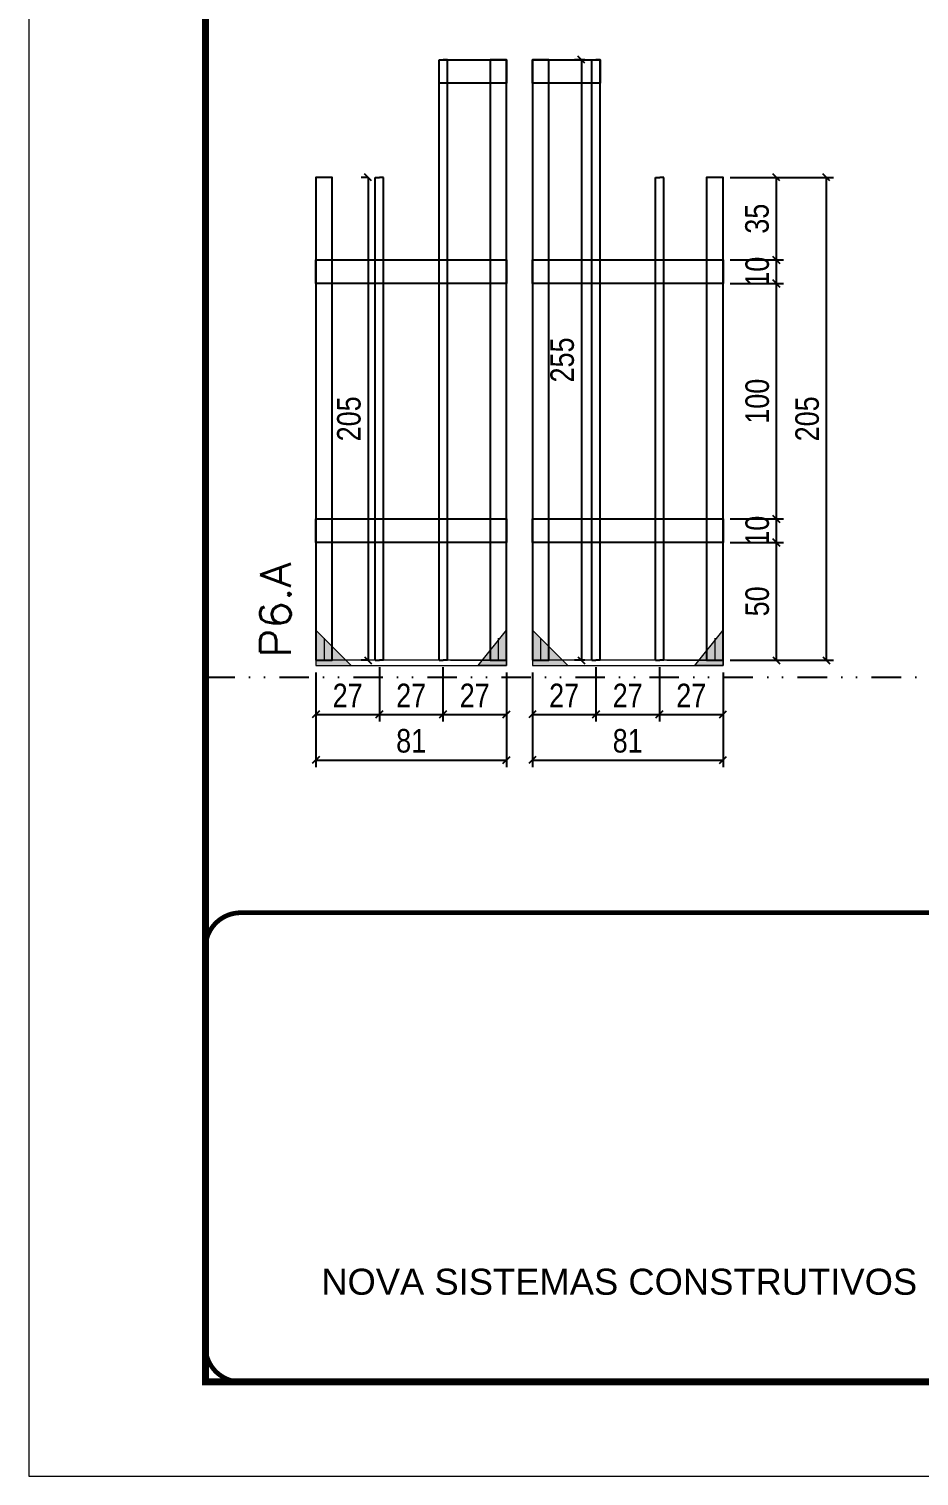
# Model space of a CAD drawing. Extents: x 14400 to 20667, y -21631 to 6985.
# Drawn here: x 16012 to 16390, y 3638 to 4252 of the extents above; entities that cross this region are included whole.
import ezdxf

# ---------------------------------------------------------------- set-up
doc = ezdxf.new("R2010")
doc.units = 0
for name, pattern in [('CONTINUO', [0]), ('DASHED', [0.75, 0.5, -0.25]), ('DIVIDE2', [0.625, 0.25, -0.125, 0, -0.125, 0, -0.125]), ('HIDDEN', [0.375, 0.25, -0.125])]:
    doc.linetypes.add(name, pattern=pattern)
for name, color, linetype in [('COTA', 241, 'Continuous'), ('Nível', 160, 'Continuous'), ('SARR_2.2x10', 60, 'Continuous'), ('SARR_3.5x7', 81, 'Continuous'), ('SARR_7x7', 40, 'Continuous')]:
    doc.layers.add(name, color=color, linetype=linetype)
for name, color, linetype, lineweight in [('Folhas', 255, 'Continuous', 9), ('Madeira', 126, 'Continuous', 18), ('Sarr 2.2x7', 40, 'Continuous', 9), ('SARRAFO DE PRESSAO', 251, 'DASHED', 9), ('Texto Seção', 7, 'Continuous', 15)]:
    doc.layers.add(name, color=color, linetype=linetype, lineweight=lineweight)
doc.styles.add('ARIAL', font='arial.ttf')
doc.styles.add('COTA TECNICA', font='techl___.ttf', dxfattribs={"height": 10})
doc.styles.add('REGUA-120', font='ROMANS.shx', dxfattribs={"height": 15})
doc.dimstyles.new('PAINEL', dxfattribs={"dimtxt": 10, "dimasz": 3, "dimexe": 3, "dimexo": 3, "dimgap": 3, "dimtad": 1, "dimdec": 1, "dimzin": 12, "dimdsep": 46, "dimtxsty": 'COTA TECNICA', "dimblk1": 'OBLIQUE', "dimblk2": 'OBLIQUE', "dimsah": 1, "dimcen": 0.9, "dimclrd": 4, "dimclre": 4, "dimclrt": 240, "dimadec": 1, "dimazin": 3, "dimtfac": 1, "dimtdec": 1, "dimtmove": 0, "dimatfit": 3, "dimfxl": 1, "dimtolj": 1, "dimtzin": 12, "dimarcsym": 0})

# ---------------------------------------------------------------- blocks, each defined once
blk = doc.blocks.new('9999999999')
at = {"color": 30, "linetype": 'CONTINUO', "const_width": 2}
blk.add_lwpolyline([(99583.98, 34230.21), (99583.98, 34414.45, 0.414214), (99568.98, 34429.45), (98228.98, 34429.45, 0.414214), (98213.98, 34414.45), (98213.98, 34245.21, 0.414214), (98228.98, 34230.21), (99583.98, 34230.21)], format="xyb", dxfattribs=at)
at = {"layer": 'Folhas'}
blk.add_lwpolyline([(98138.98, 34190.21), (99623.98, 34190.21), (99623.98, 35240.21), (98138.98, 35240.21)], close=True, dxfattribs=at)
at = {"layer": 'Folhas', "color": 30, "const_width": 3}
blk.add_lwpolyline([(98213.98, 34230.21), (99583.98, 34230.21), (99583.98, 35200.21), (98213.98, 35200.21)], close=True, dxfattribs=at)
at = {"color": 7, "linetype": 'Continuous', "ltscale": 5, "style": 'ARIAL'}
blk.add_text('NOVA SISTEMAS CONSTRUTIVOS', height=11.0592, dxfattribs=at).set_placement((98263.19, 34267.21))
blk = doc.blocks.new('_Oblique')
at = {"color": 0, "linetype": 'ByBlock', "lineweight": -2}
blk.add_line((-0.5, -0.5), (0.5, 0.5), dxfattribs=at)
blk = doc.blocks.new('*D770')
at = {"layer": 'COTA', "color": 4, "lineweight": -2, "transparency": 16777216}
for p, q in [((16225.88, 3978.86), (16225.88, 3958.04)), ((16252.88, 3981.06), (16252.88, 3958.04)), ((16225.88, 3961.04), (16252.88, 3961.04))]:
    blk.add_line(p, q, dxfattribs=at)
at = {"layer": 'Defpoints', "color": 0, "transparency": 16777216}
for p in [(16252.88, 3984.06), (16225.88, 3981.86), (16252.88, 3961.04)]:
    blk.add_point(p, dxfattribs=at)
at = {"layer": 'COTA', "color": 4, "lineweight": -2, "transparency": 16777216, "xscale": 3, "yscale": 3, "zscale": 3, "rotation": 180}
blk.add_blockref('_Oblique', (16225.88, 3961.04), dxfattribs=at)
at = {"layer": 'COTA', "color": 4, "lineweight": -2, "transparency": 16777216, "xscale": 3, "yscale": 3, "zscale": 3}
blk.add_blockref('_Oblique', (16252.88, 3961.04), dxfattribs=at)
at = {"layer": 'COTA', "color": 240, "transparency": 16777216, "insert": (16239.38, 3969.11), "char_height": 10, "attachment_point": 5, "style": 'COTA TECNICA'}
blk.add_mtext('\\A1;27', dxfattribs=at)
blk = doc.blocks.new('*D771')
at = {"layer": 'COTA', "color": 4, "lineweight": -2, "transparency": 16777216}
for p, q in [((16252.88, 3981.06), (16252.88, 3958.04)), ((16279.88, 3981.06), (16279.88, 3958.04)), ((16252.88, 3961.04), (16279.88, 3961.04))]:
    blk.add_line(p, q, dxfattribs=at)
at = {"layer": 'Defpoints', "color": 0, "transparency": 16777216}
for p in [(16252.88, 3984.06), (16279.88, 3984.06), (16279.88, 3961.04)]:
    blk.add_point(p, dxfattribs=at)
at = {"layer": 'COTA', "color": 4, "lineweight": -2, "transparency": 16777216, "xscale": 3, "yscale": 3, "zscale": 3, "rotation": 180}
blk.add_blockref('_Oblique', (16252.88, 3961.04), dxfattribs=at)
at = {"layer": 'COTA', "color": 4, "lineweight": -2, "transparency": 16777216, "xscale": 3, "yscale": 3, "zscale": 3}
blk.add_blockref('_Oblique', (16279.88, 3961.04), dxfattribs=at)
at = {"layer": 'COTA', "color": 240, "transparency": 16777216, "insert": (16266.38, 3969.11), "char_height": 10, "attachment_point": 5, "style": 'COTA TECNICA'}
blk.add_mtext('\\A1;27', dxfattribs=at)
blk = doc.blocks.new('*D772')
at = {"layer": 'COTA', "color": 4, "lineweight": -2, "transparency": 16777216}
for p, q in [((16279.88, 3981.06), (16279.88, 3958.04)), ((16306.88, 3978.86), (16306.88, 3958.04)), ((16279.88, 3961.04), (16306.88, 3961.04))]:
    blk.add_line(p, q, dxfattribs=at)
at = {"layer": 'Defpoints', "color": 0, "transparency": 16777216}
for p in [(16279.88, 3984.06), (16306.88, 3981.86), (16306.88, 3961.04)]:
    blk.add_point(p, dxfattribs=at)
at = {"layer": 'COTA', "color": 4, "lineweight": -2, "transparency": 16777216, "xscale": 3, "yscale": 3, "zscale": 3, "rotation": 180}
blk.add_blockref('_Oblique', (16279.88, 3961.04), dxfattribs=at)
at = {"layer": 'COTA', "color": 4, "lineweight": -2, "transparency": 16777216, "xscale": 3, "yscale": 3, "zscale": 3}
blk.add_blockref('_Oblique', (16306.88, 3961.04), dxfattribs=at)
at = {"layer": 'COTA', "color": 240, "transparency": 16777216, "insert": (16293.38, 3969.11), "char_height": 10, "attachment_point": 5, "style": 'COTA TECNICA'}
blk.add_mtext('\\A1;27', dxfattribs=at)
blk = doc.blocks.new('*D773')
at = {"layer": 'COTA', "color": 4, "lineweight": -2, "transparency": 16777216}
for p, q in [((16225.88, 3978.86), (16225.88, 3938.68)), ((16306.88, 3978.86), (16306.88, 3938.68)), ((16225.88, 3941.68), (16306.88, 3941.68))]:
    blk.add_line(p, q, dxfattribs=at)
at = {"layer": 'Defpoints', "color": 0, "transparency": 16777216}
for p in [(16225.88, 3981.86), (16306.88, 3981.86), (16306.88, 3941.68)]:
    blk.add_point(p, dxfattribs=at)
at = {"layer": 'COTA', "color": 4, "lineweight": -2, "transparency": 16777216, "xscale": 3, "yscale": 3, "zscale": 3, "rotation": 180}
blk.add_blockref('_Oblique', (16225.88, 3941.68), dxfattribs=at)
at = {"layer": 'COTA', "color": 4, "lineweight": -2, "transparency": 16777216, "xscale": 3, "yscale": 3, "zscale": 3}
blk.add_blockref('_Oblique', (16306.88, 3941.68), dxfattribs=at)
at = {"layer": 'COTA', "color": 240, "transparency": 16777216, "insert": (16266.38, 3949.78), "char_height": 10, "attachment_point": 5, "style": 'COTA TECNICA'}
blk.add_mtext('\\A1;81', dxfattribs=at)
blk = doc.blocks.new('*D761')
at = {"layer": 'COTA', "color": 4, "lineweight": -2, "transparency": 16777216}
for p, q in [((16309.88, 4034.06), (16332.57, 4034.06)), ((16329.57, 3984.06), (16329.57, 4034.06)), ((16309.88, 3984.06), (16332.57, 3984.06))]:
    blk.add_line(p, q, dxfattribs=at)
at = {"layer": 'Defpoints', "color": 0, "transparency": 16777216}
for p in [(16306.88, 4034.06), (16329.57, 4034.06), (16306.88, 3984.06)]:
    blk.add_point(p, dxfattribs=at)
at = {"layer": 'COTA', "color": 4, "lineweight": -2, "transparency": 16777216, "xscale": 3, "yscale": 3, "zscale": 3}
for p, rotation in [((16329.57, 4034.06), 90), ((16329.57, 3984.06), 270)]:
    blk.add_blockref('_Oblique', p, dxfattribs=dict(at, rotation=rotation))
at = {"layer": 'COTA', "color": 240, "transparency": 16777216, "insert": (16321.47, 4009.06), "char_height": 10, "attachment_point": 5, "rotation": 90, "style": 'COTA TECNICA'}
blk.add_mtext('\\A1;50', dxfattribs=at)
blk = doc.blocks.new('*D762')
at = {"layer": 'COTA', "color": 4, "lineweight": -2, "transparency": 16777216}
for p, q in [((16309.88, 4044.06), (16332.57, 4044.06)), ((16329.57, 4034.06), (16329.57, 4044.06)), ((16309.88, 4034.06), (16332.57, 4034.06))]:
    blk.add_line(p, q, dxfattribs=at)
at = {"layer": 'Defpoints', "color": 0, "transparency": 16777216}
for p in [(16306.88, 4044.06), (16329.57, 4044.06), (16306.88, 4034.06)]:
    blk.add_point(p, dxfattribs=at)
at = {"layer": 'COTA', "color": 4, "lineweight": -2, "transparency": 16777216, "xscale": 3, "yscale": 3, "zscale": 3}
for p, rotation in [((16329.57, 4044.06), 90), ((16329.57, 4034.06), 270)]:
    blk.add_blockref('_Oblique', p, dxfattribs=dict(at, rotation=rotation))
at = {"layer": 'COTA', "color": 240, "transparency": 16777216, "insert": (16321.47, 4039.06), "char_height": 10, "attachment_point": 5, "rotation": 90, "style": 'COTA TECNICA'}
blk.add_mtext('\\A1;10', dxfattribs=at)
blk = doc.blocks.new('*D763')
at = {"layer": 'COTA', "color": 4, "lineweight": -2, "transparency": 16777216}
for p, q in [((16309.88, 4144.06), (16332.57, 4144.06)), ((16329.57, 4044.06), (16329.57, 4144.06)), ((16309.88, 4044.06), (16332.57, 4044.06))]:
    blk.add_line(p, q, dxfattribs=at)
at = {"layer": 'Defpoints', "color": 0, "transparency": 16777216}
for p in [(16306.88, 4144.06), (16329.57, 4144.06), (16306.88, 4044.06)]:
    blk.add_point(p, dxfattribs=at)
at = {"layer": 'COTA', "color": 4, "lineweight": -2, "transparency": 16777216, "xscale": 3, "yscale": 3, "zscale": 3}
for p, rotation in [((16329.57, 4144.06), 90), ((16329.57, 4044.06), 270)]:
    blk.add_blockref('_Oblique', p, dxfattribs=dict(at, rotation=rotation))
at = {"layer": 'COTA', "color": 240, "transparency": 16777216, "insert": (16321.47, 4094.06), "char_height": 10, "attachment_point": 5, "rotation": 90, "style": 'COTA TECNICA'}
blk.add_mtext('\\A1;100', dxfattribs=at)
blk = doc.blocks.new('*D764')
at = {"layer": 'COTA', "color": 4, "lineweight": -2, "transparency": 16777216}
for p, q in [((16309.88, 4154.06), (16332.57, 4154.06)), ((16329.57, 4144.06), (16329.57, 4154.06)), ((16309.88, 4144.06), (16332.57, 4144.06))]:
    blk.add_line(p, q, dxfattribs=at)
at = {"layer": 'Defpoints', "color": 0, "transparency": 16777216}
for p in [(16306.88, 4154.06), (16329.57, 4154.06), (16306.88, 4144.06)]:
    blk.add_point(p, dxfattribs=at)
at = {"layer": 'COTA', "color": 4, "lineweight": -2, "transparency": 16777216, "xscale": 3, "yscale": 3, "zscale": 3}
for p, rotation in [((16329.57, 4154.06), 90), ((16329.57, 4144.06), 270)]:
    blk.add_blockref('_Oblique', p, dxfattribs=dict(at, rotation=rotation))
at = {"layer": 'COTA', "color": 240, "transparency": 16777216, "insert": (16321.47, 4149.06), "char_height": 10, "attachment_point": 5, "rotation": 90, "style": 'COTA TECNICA'}
blk.add_mtext('\\A1;10', dxfattribs=at)
blk = doc.blocks.new('*D765')
at = {"layer": 'COTA', "color": 4, "lineweight": -2, "transparency": 16777216}
for p, q in [((16133.88, 3978.86), (16133.88, 3958.04)), ((16160.88, 3981.06), (16160.88, 3958.04)), ((16133.88, 3961.04), (16160.88, 3961.04))]:
    blk.add_line(p, q, dxfattribs=at)
at = {"layer": 'Defpoints', "color": 0, "transparency": 16777216}
for p in [(16160.88, 3984.06), (16133.88, 3981.86), (16160.88, 3961.04)]:
    blk.add_point(p, dxfattribs=at)
at = {"layer": 'COTA', "color": 4, "lineweight": -2, "transparency": 16777216, "xscale": 3, "yscale": 3, "zscale": 3, "rotation": 180}
blk.add_blockref('_Oblique', (16133.88, 3961.04), dxfattribs=at)
at = {"layer": 'COTA', "color": 4, "lineweight": -2, "transparency": 16777216, "xscale": 3, "yscale": 3, "zscale": 3}
blk.add_blockref('_Oblique', (16160.88, 3961.04), dxfattribs=at)
at = {"layer": 'COTA', "color": 240, "transparency": 16777216, "insert": (16147.38, 3969.11), "char_height": 10, "attachment_point": 5, "style": 'COTA TECNICA'}
blk.add_mtext('\\A1;27', dxfattribs=at)
blk = doc.blocks.new('*D766')
at = {"layer": 'COTA', "color": 4, "lineweight": -2, "transparency": 16777216}
for p, q in [((16160.88, 3981.06), (16160.88, 3958.04)), ((16187.88, 3981.06), (16187.88, 3958.04)), ((16160.88, 3961.04), (16187.88, 3961.04))]:
    blk.add_line(p, q, dxfattribs=at)
at = {"layer": 'Defpoints', "color": 0, "transparency": 16777216}
for p in [(16160.88, 3984.06), (16187.88, 3984.06), (16187.88, 3961.04)]:
    blk.add_point(p, dxfattribs=at)
at = {"layer": 'COTA', "color": 4, "lineweight": -2, "transparency": 16777216, "xscale": 3, "yscale": 3, "zscale": 3, "rotation": 180}
blk.add_blockref('_Oblique', (16160.88, 3961.04), dxfattribs=at)
at = {"layer": 'COTA', "color": 4, "lineweight": -2, "transparency": 16777216, "xscale": 3, "yscale": 3, "zscale": 3}
blk.add_blockref('_Oblique', (16187.88, 3961.04), dxfattribs=at)
at = {"layer": 'COTA', "color": 240, "transparency": 16777216, "insert": (16174.38, 3969.11), "char_height": 10, "attachment_point": 5, "style": 'COTA TECNICA'}
blk.add_mtext('\\A1;27', dxfattribs=at)
blk = doc.blocks.new('*D767')
at = {"layer": 'COTA', "color": 4, "lineweight": -2, "transparency": 16777216}
for p, q in [((16187.88, 3981.06), (16187.88, 3958.04)), ((16214.88, 3978.86), (16214.88, 3958.04)), ((16187.88, 3961.04), (16214.88, 3961.04))]:
    blk.add_line(p, q, dxfattribs=at)
at = {"layer": 'Defpoints', "color": 0, "transparency": 16777216}
for p in [(16187.88, 3984.06), (16214.88, 3981.86), (16214.88, 3961.04)]:
    blk.add_point(p, dxfattribs=at)
at = {"layer": 'COTA', "color": 4, "lineweight": -2, "transparency": 16777216, "xscale": 3, "yscale": 3, "zscale": 3, "rotation": 180}
blk.add_blockref('_Oblique', (16187.88, 3961.04), dxfattribs=at)
at = {"layer": 'COTA', "color": 4, "lineweight": -2, "transparency": 16777216, "xscale": 3, "yscale": 3, "zscale": 3}
blk.add_blockref('_Oblique', (16214.88, 3961.04), dxfattribs=at)
at = {"layer": 'COTA', "color": 240, "transparency": 16777216, "insert": (16201.38, 3969.11), "char_height": 10, "attachment_point": 5, "style": 'COTA TECNICA'}
blk.add_mtext('\\A1;27', dxfattribs=at)
blk = doc.blocks.new('*D768')
at = {"layer": 'COTA', "color": 4, "lineweight": -2, "transparency": 16777216}
for p, q in [((16133.88, 3978.86), (16133.88, 3938.68)), ((16214.88, 3978.86), (16214.88, 3938.68)), ((16133.88, 3941.68), (16214.88, 3941.68))]:
    blk.add_line(p, q, dxfattribs=at)
at = {"layer": 'Defpoints', "color": 0, "transparency": 16777216}
for p in [(16133.88, 3981.86), (16214.88, 3981.86), (16214.88, 3941.68)]:
    blk.add_point(p, dxfattribs=at)
at = {"layer": 'COTA', "color": 4, "lineweight": -2, "transparency": 16777216, "xscale": 3, "yscale": 3, "zscale": 3, "rotation": 180}
blk.add_blockref('_Oblique', (16133.88, 3941.68), dxfattribs=at)
at = {"layer": 'COTA', "color": 4, "lineweight": -2, "transparency": 16777216, "xscale": 3, "yscale": 3, "zscale": 3}
blk.add_blockref('_Oblique', (16214.88, 3941.68), dxfattribs=at)
at = {"layer": 'COTA', "color": 240, "transparency": 16777216, "insert": (16174.38, 3949.78), "char_height": 10, "attachment_point": 5, "style": 'COTA TECNICA'}
blk.add_mtext('\\A1;81', dxfattribs=at)
blk = doc.blocks.new('*D769')
at = {"layer": 'COTA', "color": 4, "lineweight": -2, "transparency": 16777216}
for p, q in [((16309.88, 4189.1), (16353.79, 4189.1)), ((16350.79, 3984.06), (16350.79, 4189.1)), ((16309.88, 3984.06), (16353.79, 3984.06))]:
    blk.add_line(p, q, dxfattribs=at)
at = {"layer": 'Defpoints', "color": 0, "transparency": 16777216}
for p in [(16306.88, 4189.1), (16350.79, 4189.1), (16306.88, 3984.06)]:
    blk.add_point(p, dxfattribs=at)
at = {"layer": 'COTA', "color": 4, "lineweight": -2, "transparency": 16777216, "xscale": 3, "yscale": 3, "zscale": 3}
for p, rotation in [((16350.79, 4189.1), 90), ((16350.79, 3984.06), 270)]:
    blk.add_blockref('_Oblique', p, dxfattribs=dict(at, rotation=rotation))
at = {"layer": 'COTA', "color": 240, "transparency": 16777216, "insert": (16342.68, 4086.58), "char_height": 10, "attachment_point": 5, "rotation": 90, "style": 'COTA TECNICA'}
blk.add_mtext('\\A1;205', dxfattribs=at)
blk = doc.blocks.new('*D774')
at = {"layer": 'COTA', "color": 4, "lineweight": -2, "transparency": 16777216}
for p, q in [((16156.13, 4189.1), (16153.07, 4189.1)), ((16156.07, 4189.1), (16156.07, 3984.06)), ((16156.13, 3984.06), (16153.07, 3984.06))]:
    blk.add_line(p, q, dxfattribs=at)
at = {"layer": 'Defpoints', "color": 0, "transparency": 16777216}
for p in [(16159.13, 4189.1), (16156.07, 3984.06), (16159.13, 3984.06)]:
    blk.add_point(p, dxfattribs=at)
at = {"layer": 'COTA', "color": 4, "lineweight": -2, "transparency": 16777216, "xscale": 3, "yscale": 3, "zscale": 3}
for p, rotation in [((16156.07, 4189.1), 90), ((16156.07, 3984.06), 270)]:
    blk.add_blockref('_Oblique', p, dxfattribs=dict(at, rotation=rotation))
at = {"layer": 'COTA', "color": 240, "transparency": 16777216, "insert": (16147.96, 4086.58), "char_height": 10, "attachment_point": 5, "rotation": 90, "style": 'COTA TECNICA'}
blk.add_mtext('\\A1;205', dxfattribs=at)
blk = doc.blocks.new('*D775')
at = {"layer": 'COTA', "color": 4, "lineweight": -2, "transparency": 16777216}
for p, q in [((16309.88, 4189.09), (16332.57, 4189.09)), ((16329.57, 4154.06), (16329.57, 4189.09)), ((16309.88, 4154.06), (16332.57, 4154.06))]:
    blk.add_line(p, q, dxfattribs=at)
at = {"layer": 'Defpoints', "color": 0, "transparency": 16777216}
for p in [(16306.88, 4189.09), (16329.57, 4189.09), (16306.88, 4154.06)]:
    blk.add_point(p, dxfattribs=at)
at = {"layer": 'COTA', "color": 4, "lineweight": -2, "transparency": 16777216, "xscale": 3, "yscale": 3, "zscale": 3}
for p, rotation in [((16329.57, 4189.09), 90), ((16329.57, 4154.06), 270)]:
    blk.add_blockref('_Oblique', p, dxfattribs=dict(at, rotation=rotation))
at = {"layer": 'COTA', "color": 240, "transparency": 16777216, "insert": (16321.36, 4171.58), "char_height": 10, "attachment_point": 5, "rotation": 90, "style": 'COTA TECNICA'}
blk.add_mtext('\\A1;35', dxfattribs=at)
blk = doc.blocks.new('*D776')
at = {"layer": 'COTA', "color": 4, "lineweight": -2, "transparency": 16777216}
for p, q in [((16248.13, 4239.09), (16243.71, 4239.09)), ((16246.71, 4239.09), (16246.71, 3984.06)), ((16248.13, 3984.06), (16243.71, 3984.06))]:
    blk.add_line(p, q, dxfattribs=at)
at = {"layer": 'Defpoints', "color": 0, "transparency": 16777216}
for p in [(16251.13, 4239.09), (16246.71, 3984.06), (16251.13, 3984.06)]:
    blk.add_point(p, dxfattribs=at)
at = {"layer": 'COTA', "color": 4, "lineweight": -2, "transparency": 16777216, "xscale": 3, "yscale": 3, "zscale": 3}
for p, rotation in [((16246.71, 4239.09), 90), ((16246.71, 3984.06), 270)]:
    blk.add_blockref('_Oblique', p, dxfattribs=dict(at, rotation=rotation))
at = {"layer": 'COTA', "color": 240, "transparency": 16777216, "insert": (16238.6, 4111.58), "char_height": 10, "attachment_point": 5, "rotation": 90, "style": 'COTA TECNICA'}
blk.add_mtext('\\A1;255', dxfattribs=at)

msp = doc.modelspace()

# ---------------------------------------------------------------- hatches: boundary and pattern name
at = {"layer": 'Madeira'}
h = msp.add_hatch(color=252, dxfattribs=at)
h.dxf.hatch_style = 2
h.paths.add_polyline_path([(16133.88, 3996.86), (16133.88, 3981.86), (16148.88, 3981.86)])
h = msp.add_hatch(color=252, dxfattribs=at)
h.dxf.hatch_style = 2
h.paths.add_polyline_path([(16214.88, 3996.86), (16214.88, 3981.86), (16202.88, 3981.86)])
h = msp.add_hatch(color=252, dxfattribs=at)
h.dxf.hatch_style = 2
h.paths.add_polyline_path([(16225.88, 3996.86), (16225.88, 3981.86), (16240.88, 3981.86)])
h = msp.add_hatch(color=252, dxfattribs=at)
h.dxf.hatch_style = 2
h.paths.add_polyline_path([(16306.88, 3996.86), (16306.88, 3981.86), (16294.88, 3981.86)])

# ---------------------------------------------------------------- linework, layer by layer
at = {"layer": 'Madeira', "color": 250, "linetype": 'HIDDEN'}
for p, q in [((16137.38, 3993.36), (16137.38, 3984.06)), ((16211.38, 3993.36), (16211.38, 3984.06)), ((16229.38, 3993.36), (16229.38, 3984.06)), ((16303.38, 3993.36), (16303.38, 3984.06)), ((16143.71, 3984.06), (16133.88, 3984.06)), ((16143.71, 3984.06), (16133.88, 3984.06)), ((16205.04, 3984.06), (16214.88, 3984.06)), ((16205.04, 3984.06), (16214.88, 3984.06)), ((16235.71, 3984.06), (16225.88, 3984.06)), ((16235.71, 3984.06), (16225.88, 3984.06)), ((16297.04, 3984.06), (16306.88, 3984.06)), ((16297.04, 3984.06), (16306.88, 3984.06))]:
    msp.add_line(p, q, dxfattribs=at)
at = {"layer": 'Madeira', "color": 1, "linetype": 'HIDDEN'}
for p, q in [((16137.38, 3993.36), (16137.38, 3984.06)), ((16140.88, 3989.86), (16140.88, 3984.06)), ((16211.38, 3993.36), (16211.38, 3984.06)), ((16229.38, 3993.36), (16229.38, 3984.06)), ((16232.88, 3989.86), (16232.88, 3984.06)), ((16303.38, 3993.36), (16303.38, 3984.06)), ((16149.68, 3984.06), (16133.88, 3984.06)), ((16191.08, 3984.06), (16214.88, 3984.06)), ((16241.68, 3984.06), (16225.88, 3984.06)), ((16283.08, 3984.06), (16306.88, 3984.06))]:
    msp.add_line(p, q, dxfattribs=at)
at = {"layer": 'Madeira', "color": 250}
for p, q in [((16133.88, 3984.06), (16133.88, 3981.86)), ((16133.88, 3984.06), (16133.88, 3981.86)), ((16133.88, 3984.06), (16133.88, 3981.86)), ((16225.88, 3984.06), (16225.88, 3981.86)), ((16225.88, 3984.06), (16225.88, 3981.86)), ((16225.88, 3984.06), (16225.88, 3981.86))]:
    msp.add_line(p, q, dxfattribs=at)
at = {"layer": 'Madeira', "color": 0}
for points in [[(16133.88, 3996.86), (16133.88, 3981.86), (16148.88, 3981.86), (16133.88, 3996.86)], [(16214.88, 3996.86), (16214.88, 3981.86), (16202.88, 3981.86), (16214.88, 3996.86)], [(16225.88, 3996.86), (16225.88, 3981.86), (16240.88, 3981.86), (16225.88, 3996.86)], [(16306.88, 3996.86), (16306.88, 3981.86), (16294.88, 3981.86), (16306.88, 3996.86)]]:
    msp.add_lwpolyline(points, dxfattribs=at)
at = {"layer": 'Nível', "color": 4, "linetype": 'DIVIDE2', "ltscale": 50}
msp.add_line((16086.97, 3976.86), (17456.97, 3976.86), dxfattribs=at)
at = {"layer": 'Sarr 2.2x7'}
for p, q in [((16133.88, 3984.06), (16133.88, 3981.86)), ((16214.88, 3981.86), (16214.88, 3984.06)), ((16225.88, 3984.06), (16225.88, 3981.86)), ((16306.88, 3981.86), (16306.88, 3984.06))]:
    msp.add_line(p, q, dxfattribs=at)
for points in [[(16214.88, 3984.06), (16133.88, 3984.06), (16133.88, 3981.86), (16214.88, 3981.86)], [(16306.88, 3984.06), (16225.88, 3984.06), (16225.88, 3981.86), (16306.88, 3981.86)]]:
    msp.add_lwpolyline(points, close=True, dxfattribs=at)
at = {"layer": 'SARR_2.2x10'}
for points in [[(16186.26, 4239.09), (16214.88, 4239.09), (16214.88, 4229.09), (16186.26, 4229.09)], [(16225.88, 4239.09), (16254.63, 4239.09), (16254.63, 4229.09), (16225.88, 4229.09)], [(16133.88, 4154.06), (16214.88, 4154.06), (16214.88, 4144.06), (16133.88, 4144.06)], [(16225.88, 4154.06), (16306.88, 4154.06), (16306.88, 4144.06), (16225.88, 4144.06)], [(16133.88, 4044.06), (16214.88, 4044.06), (16214.88, 4034.06), (16133.88, 4034.06)], [(16225.88, 4044.06), (16306.88, 4044.06), (16306.88, 4034.06), (16225.88, 4034.06)]]:
    msp.add_lwpolyline(points, close=True, dxfattribs=at)
at = {"layer": 'SARR_3.5x7'}
for p, q in [((16186.26, 3984.06), (16186.26, 4239.1)), ((16186.26, 4239.1), (16188.01, 4239.1)), ((16189.76, 4239.1), (16188.01, 4239.1)), ((16189.76, 3984.06), (16189.76, 4239.1)), ((16251.13, 3984.06), (16251.13, 4239.09)), ((16251.13, 4239.09), (16252.88, 4239.09)), ((16254.63, 4239.09), (16252.88, 4239.09)), ((16254.63, 3984.06), (16254.63, 4239.09)), ((16159.13, 3984.06), (16159.13, 4189.1)), ((16159.13, 4189.1), (16160.88, 4189.1)), ((16162.63, 4189.1), (16160.88, 4189.1)), ((16162.63, 3984.06), (16162.63, 4189.1)), ((16278.26, 3984.06), (16278.26, 4189.09)), ((16278.26, 4189.09), (16280.01, 4189.09)), ((16281.76, 4189.09), (16280.01, 4189.09)), ((16281.76, 3984.06), (16281.76, 4189.09)), ((16159.13, 3984.06), (16160.88, 3984.06)), ((16162.63, 3984.06), (16160.88, 3984.06)), ((16186.26, 3984.06), (16188.01, 3984.06)), ((16189.76, 3984.06), (16188.01, 3984.06)), ((16251.13, 3984.06), (16252.88, 3984.06)), ((16254.63, 3984.06), (16252.88, 3984.06)), ((16278.26, 3984.06), (16280.01, 3984.06)), ((16281.76, 3984.06), (16280.01, 3984.06))]:
    msp.add_line(p, q, dxfattribs=at)
at = {"layer": 'SARR_7x7'}
for points in [[(16207.88, 3984.06), (16214.88, 3984.06), (16214.88, 4239.1), (16207.88, 4239.1)], [(16225.88, 3984.06), (16232.88, 3984.06), (16232.88, 4239.09), (16225.88, 4239.09)], [(16133.88, 3984.06), (16140.88, 3984.06), (16140.88, 4189.1), (16133.88, 4189.1)], [(16299.88, 3984.06), (16306.88, 3984.06), (16306.88, 4189.09), (16299.88, 4189.09)]]:
    msp.add_lwpolyline(points, close=True, dxfattribs=at)

# ---------------------------------------------------------------- block references
at = {"layer": 'SARRAFO DE PRESSAO', "color": 6, "linetype": 'ByBlock'}
msp.add_blockref('9999999999', (-82127.01, -30552.63), dxfattribs=at)

# ---------------------------------------------------------------- texts
at = {"layer": 'Texto Seção', "style": 'REGUA-120', "width": 1.05}
msp.add_text('P6.A', height=13, rotation=90, dxfattribs=at).set_placement((16123.2, 3985.16))

# ---------------------------------------------------------------- dimensions: what is measured, and where the dimension line sits
at = {"layer": 'COTA'}
for base, p1, p2, picture, middle in [((16246.71, 3984.06), (16251.13, 4239.09), (16251.13, 3984.06), '*D776', (16238.6, 4111.58)), ((16156.07, 3984.06), (16159.13, 4189.1), (16159.13, 3984.06), '*D774', (16147.96, 4086.58)), ((16329.57, 4189.09), (16306.88, 4154.06), (16306.88, 4189.09), '*D775', (16321.36, 4171.58))]:
    dim = msp.add_linear_dim(base=base, p1=p1, p2=p2, angle=90, dimstyle='PAINEL', dxfattribs=at)
    dim.commit()
    dim.dimension.update_dxf_attribs({"geometry": picture, "text_midpoint": middle})
for base, p1, p2, picture, middle in [((16350.79, 4189.09), (16306.88, 3984.06), (16306.88, 4189.09), '*D769', (16342.68, 4086.58)), ((16329.57, 4144.06), (16306.88, 4044.06), (16306.88, 4144.06), '*D763', (16321.47, 4094.06)), ((16329.57, 4034.06), (16306.88, 3984.06), (16306.88, 4034.06), '*D761', (16321.47, 4009.06))]:
    dim = msp.add_linear_dim(base=base, p1=p1, p2=p2, angle=90, dimstyle='PAINEL', override={"dimtmove": 1}, dxfattribs=at)
    dim.commit()
    dim.dimension.update_dxf_attribs({"geometry": picture, "text_midpoint": middle})
for base, p1, p2, picture, middle in [((16329.57, 4154.06), (16306.88, 4144.06), (16306.88, 4154.06), '*D764', (16329.57, 4149.06)), ((16329.57, 4044.06), (16306.88, 4034.06), (16306.88, 4044.06), '*D762', (16329.57, 4039.06))]:
    dim = msp.add_linear_dim(base=base, p1=p1, p2=p2, angle=90, dimstyle='PAINEL', override={"dimtmove": 1}, dxfattribs=at)
    dim.commit()
    dim.dimension.update_dxf_attribs({"geometry": picture, "text_midpoint": middle, "dimtype": 160})
for base, p1, p2, picture, middle in [((16160.88, 3961.04), (16133.88, 3981.86), (16160.88, 3984.06), '*D765', (16147.38, 3969.11)), ((16187.88, 3961.04), (16160.88, 3984.06), (16187.88, 3984.06), '*D766', (16174.38, 3969.11)), ((16214.88, 3961.04), (16187.88, 3984.06), (16214.88, 3981.86), '*D767', (16201.38, 3969.11)), ((16252.88, 3961.04), (16225.88, 3981.86), (16252.88, 3984.06), '*D770', (16239.38, 3969.11)), ((16279.88, 3961.04), (16252.88, 3984.06), (16279.88, 3984.06), '*D771', (16266.38, 3969.11)), ((16306.88, 3961.04), (16279.88, 3984.06), (16306.88, 3981.86), '*D772', (16293.38, 3969.11)), ((16214.88, 3941.68), (16133.88, 3981.86), (16214.88, 3981.86), '*D768', (16174.38, 3949.78)), ((16306.88, 3941.68), (16225.88, 3981.86), (16306.88, 3981.86), '*D773', (16266.38, 3949.78))]:
    dim = msp.add_linear_dim(base=base, p1=p1, p2=p2, dimstyle='PAINEL', override={"dimtmove": 1}, dxfattribs=at)
    dim.commit()
    dim.dimension.update_dxf_attribs({"geometry": picture, "text_midpoint": middle})

doc.saveas('drawing.dxf')
